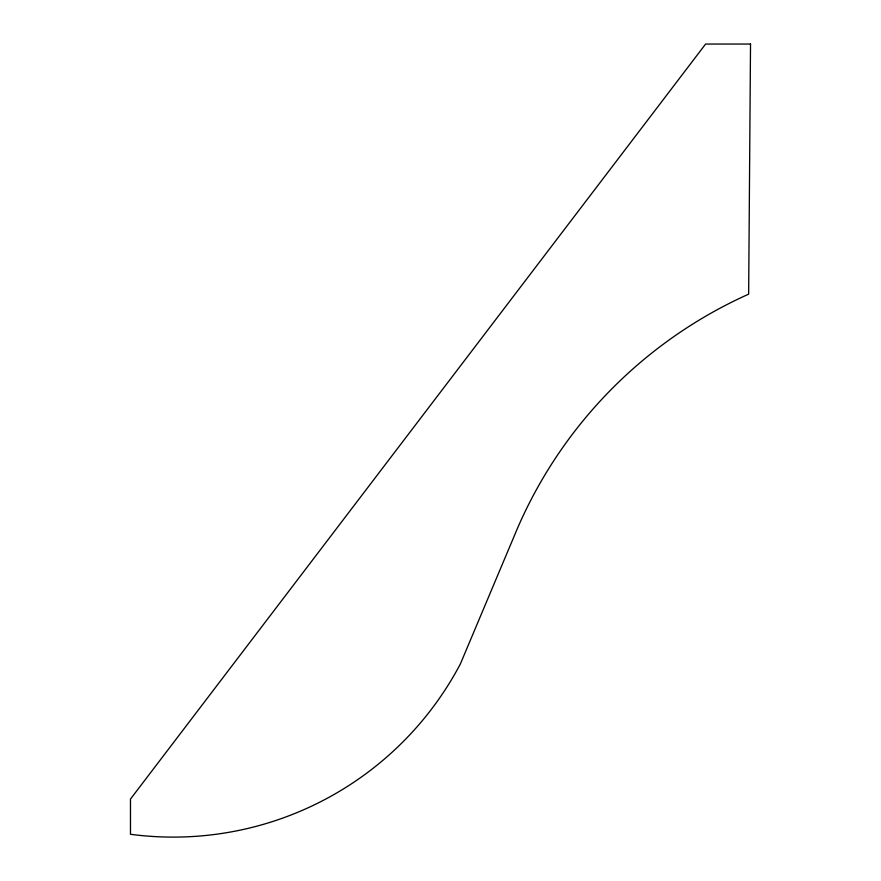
<?xml version="1.0" encoding="UTF-8"?>
<svg xmlns="http://www.w3.org/2000/svg" width="881" height="881" viewBox="0 0 881 881"><rect width="100%" height="100%" fill="white"/><g stroke="black" fill="none" stroke-linecap="round" stroke-linejoin="round"><path stroke-width="1.32" d="M750.524 44.05L748.652 294.155A454.398 454.398 0 0 0 517.565 528.104L460.4 663.878A324.582 324.582 0 0 1 130.476 834.274L130.476 799.078L705.604 44.05L750.524 44.05"/></g></svg>
